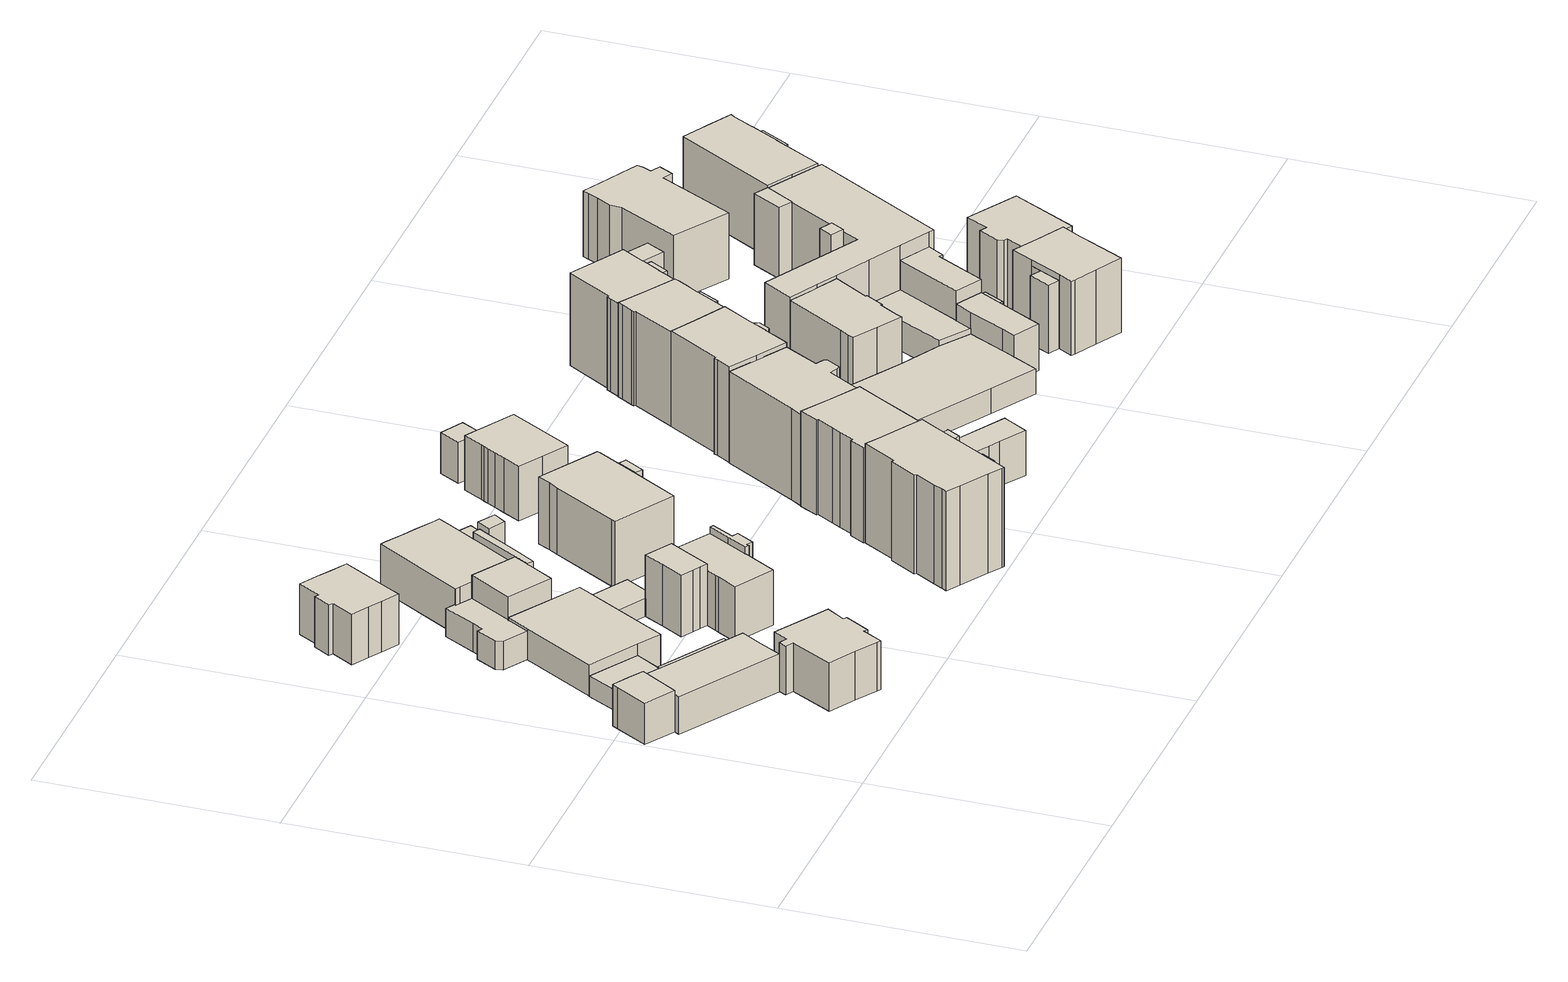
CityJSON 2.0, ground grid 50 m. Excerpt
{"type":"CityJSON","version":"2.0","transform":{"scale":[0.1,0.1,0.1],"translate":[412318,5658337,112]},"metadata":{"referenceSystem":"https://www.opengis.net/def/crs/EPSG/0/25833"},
"CityObjects":{
"building1":{"type":"Building","attributes":{"Gemeindeschluessel":14612000,"Geometrietyp2DReferenz":"3000","function":"31001_2000","roofType":"9999"},"children":["building1-1","building1-2"]},
"building1-1":{"type":"BuildingPart","attributes":{"Dachtyp_tdc":"tdcPolyFlatRoof","Dachneigung":16.47,"QualitaetDacherkennung":58,"Geometrietyp2DReferenz":"3000","measuredHeight":10.19,"roofType":"2100"},"parents":["building1"],"geometry":[{"type":"Solid","lod":"1","boundaries":[[[[0,1,2,3,4,5]],[[6,7,8,9,10,11]],[[5,7,6,0]],[[4,8,7,5]],[[3,9,8,4]],[[2,10,9,3]],[[1,11,10,2]],[[0,6,11,1]]]]}]},
"building1-2":{"type":"BuildingPart","attributes":{"Dachtyp_tdc":"tdcGableRoof","Dachneigung":25.19,"QualitaetDacherkennung":52,"Geometrietyp2DReferenz":"3000","measuredHeight":9.55,"roofType":"3100"},"parents":["building1"],"geometry":[{"type":"Solid","lod":"1","boundaries":[[[[12,13,14,15,16,17,18,19]],[[20,21,22,23,6,24,11,25]],[[19,21,20,12]],[[18,22,21,19]],[[17,23,22,18]],[[16,6,23,17]],[[15,24,6,16]],[[14,11,24,15]],[[13,25,11,14]],[[12,20,25,13]]]]}]},
"building2":{"type":"Building","attributes":{"Gemeindeschluessel":14612000,"Geometrietyp2DReferenz":"3000","function":"31001_2000","roofType":"9999"},"children":["building2-1","building2-2"]},
"building2-1":{"type":"BuildingPart","attributes":{"Dachtyp_tdc":"tdcGableRoof","Dachneigung":20.64,"QualitaetDacherkennung":25,"Geometrietyp2DReferenz":"3000","measuredHeight":5.06,"roofType":"3100"},"parents":["building2"],"geometry":[{"type":"Solid","lod":"1","boundaries":[[[[26,27,28,29,30,31,32,33]],[[25,34,35,36,37,38,39,20]],[[33,34,25,26]],[[32,35,34,33]],[[31,36,35,32]],[[30,37,36,31]],[[29,38,37,30]],[[28,39,38,29]],[[27,20,39,28]],[[26,25,20,27]]]]}]},
"building2-2":{"type":"BuildingPart","attributes":{"Dachtyp_tdc":"tdcTentRoof","Dachneigung":10.62,"QualitaetDacherkennung":24,"Geometrietyp2DReferenz":"3000","measuredHeight":5.32,"roofType":"3500"},"parents":["building2"],"geometry":[{"type":"Solid","lod":"1","boundaries":[[[[26,32,40,41,42]],[[25,10,43,44,35]],[[42,10,25,26]],[[41,43,10,42]],[[40,44,43,41]],[[32,35,44,40]],[[26,25,35,32]]]]}]},
"building3":{"type":"Building","attributes":{"Dachtyp_tdc":"tdcGableRoof","Gemeindeschluessel":14612000,"Dachneigung":28.09,"QualitaetDacherkennung":77,"Geometrietyp2DReferenz":"3000","measuredHeight":13.05,"function":"31001_9998","roofType":"3100"},"geometry":[{"type":"Solid","lod":"1","boundaries":[[[[45,46,47,48,49,50,51,52,53,54,55,56,57,58,59,60,61]],[[62,63,64,65,66,67,68,69,70,71,72,73,74,75,76,77,78]],[[61,63,62,45]],[[60,64,63,61]],[[59,65,64,60]],[[58,66,65,59]],[[57,67,66,58]],[[56,68,67,57]],[[55,69,68,56]],[[54,70,69,55]],[[53,71,70,54]],[[52,72,71,53]],[[51,73,72,52]],[[50,74,73,51]],[[49,75,74,50]],[[48,76,75,49]],[[47,77,76,48]],[[46,78,77,47]],[[45,62,78,46]]]]}]},
"building4":{"type":"Building","attributes":{"Dachtyp_tdc":"tdcPolyFlatRoof","Gemeindeschluessel":14612000,"Dachneigung":24.48,"QualitaetDacherkennung":73,"Geometrietyp2DReferenz":"3000","measuredHeight":5.24,"function":"31001_2000","roofType":"2100"},"geometry":[{"type":"Solid","lod":"1","boundaries":[[[[79,80,81,82]],[[83,84,39,37]],[[82,84,83,79]],[[81,39,84,82]],[[80,37,39,81]],[[79,83,37,80]]]]}]},
"building5":{"type":"Building","attributes":{"Dachtyp_tdc":"tdcPolyFlatRoof","Gemeindeschluessel":14612000,"Dachneigung":0,"QualitaetDacherkennung":63,"Geometrietyp2DReferenz":"3000","measuredHeight":6.87,"function":"31001_2000","roofType":"1000"},"geometry":[{"type":"Solid","lod":"1","boundaries":[[[[85,86,87,88,89,90,91,92]],[[93,94,95,96,97,98,99,100]],[[92,94,93,85]],[[91,95,94,92]],[[90,96,95,91]],[[89,97,96,90]],[[88,98,97,89]],[[87,99,98,88]],[[86,100,99,87]],[[85,93,100,86]]]]}]},
"building6":{"type":"Building","attributes":{"Dachtyp_tdc":"tdcPolyFlatRoof","Gemeindeschluessel":14612000,"Dachneigung":11.91,"QualitaetDacherkennung":60,"Geometrietyp2DReferenz":"3000","measuredHeight":6.93,"function":"31001_9998","roofType":"2100"},"geometry":[{"type":"Solid","lod":"1","boundaries":[[[[101,102,103,104,105,106,107,108,109,110,111]],[[112,113,114,115,116,117,118,119,120,121,122]],[[111,113,112,101]],[[110,114,113,111]],[[109,115,114,110]],[[108,116,115,109]],[[107,117,116,108]],[[106,118,117,107]],[[105,119,118,106]],[[104,120,119,105]],[[103,121,120,104]],[[102,122,121,103]],[[101,112,122,102]]]]}]},
"building7":{"type":"Building","attributes":{"Gemeindeschluessel":14612000,"Geometrietyp2DReferenz":"3000","function":"31001_9998","roofType":"9999"},"children":["building7-1","building7-2"]},
"building7-1":{"type":"BuildingPart","attributes":{"Dachtyp_tdc":"tdcCutTentRoof","Dachneigung":32.56,"QualitaetDacherkennung":64,"Geometrietyp2DReferenz":"3000","measuredHeight":13,"roofType":"9999"},"parents":["building7"],"geometry":[{"type":"Solid","lod":"1","boundaries":[[[[123,124,125,126,127,128,129,130,131,132,133,134,135,136]],[[137,138,139,140,141,142,143,144,145,146,147,148,149,150]],[[136,138,137,123]],[[135,139,138,136]],[[134,140,139,135]],[[133,141,140,134]],[[132,142,141,133]],[[131,143,142,132]],[[130,144,143,131]],[[129,145,144,130]],[[128,146,145,129]],[[127,147,146,128]],[[126,148,147,127]],[[125,149,148,126]],[[124,150,149,125]],[[123,137,150,124]]]]}]},
"building7-2":{"type":"BuildingPart","attributes":{"Dachtyp_tdc":"tdcFreeFormRoof","Dachneigung":79.41,"QualitaetDacherkennung":38,"Geometrietyp2DReferenz":"3000","measuredHeight":11.25,"roofType":"5000"},"parents":["building7"],"geometry":[{"type":"Solid","lod":"1","boundaries":[[[[151,152,153,154]],[[155,156,144,143]],[[154,156,155,151]],[[153,144,156,154]],[[152,143,144,153]],[[151,155,143,152]]]]}]},
"building8":{"type":"Building","attributes":{"Dachtyp_tdc":"tdcPolyFlatRoof","Gemeindeschluessel":14612000,"Dachneigung":0,"QualitaetDacherkennung":62,"Geometrietyp2DReferenz":"3000","measuredHeight":3.86,"function":"31001_2000","roofType":"1000"},"geometry":[{"type":"Solid","lod":"1","boundaries":[[[[157,158,159,160,161]],[[162,163,164,165,166]],[[161,163,162,157]],[[160,164,163,161]],[[159,165,164,160]],[[158,166,165,159]],[[157,162,166,158]]]]}]},
"building9":{"type":"Building","attributes":{"Gemeindeschluessel":14612000,"Geometrietyp2DReferenz":"3000","function":"31001_9998","roofType":"9999"},"children":["building9-1","building9-2","building9-3"]},
"building9-1":{"type":"BuildingPart","attributes":{"Dachtyp_tdc":"tdcGableRoof","Dachneigung":15,"QualitaetDacherkennung":67,"Geometrietyp2DReferenz":"3000","measuredHeight":14.26,"roofType":"3100"},"parents":["building9"],"geometry":[{"type":"Solid","lod":"1","boundaries":[[[[167,168,169,170,171,172,173,174,175]],[[176,177,178,163,162,179,180,181,182]],[[175,177,176,167]],[[174,178,177,175]],[[173,163,178,174]],[[172,162,163,173]],[[171,179,162,172]],[[170,180,179,171]],[[169,181,180,170]],[[168,182,181,169]],[[167,176,182,168]]]]}]},
"building9-2":{"type":"BuildingPart","attributes":{"Dachtyp_tdc":"tdcFreeFormRoof","Dachneigung":15.2,"QualitaetDacherkennung":41,"Geometrietyp2DReferenz":"3000","measuredHeight":14.28,"roofType":"5000"},"parents":["building9"],"geometry":[{"type":"Solid","lod":"1","boundaries":[[[[183,184,185,186,187,188,189,190,191,192]],[[193,194,195,196,197,198,199,200,201,202]],[[192,194,193,183]],[[191,195,194,192]],[[190,196,195,191]],[[189,197,196,190]],[[188,198,197,189]],[[187,199,198,188]],[[186,200,199,187]],[[185,201,200,186]],[[184,202,201,185]],[[183,193,202,184]]]]}]},
"building9-3":{"type":"BuildingPart","attributes":{"Dachtyp_tdc":"tdcGableRoof","Dachneigung":19.64,"QualitaetDacherkennung":42,"Geometrietyp2DReferenz":"3000","measuredHeight":14.29,"roofType":"3100"},"parents":["building9"],"geometry":[{"type":"Solid","lod":"1","boundaries":[[[[203,204,205,206,207,208,209,210,211,212]],[[213,214,215,181,216,179,199,217,197,218]],[[212,214,213,203]],[[211,215,214,212]],[[210,181,215,211]],[[209,216,181,210]],[[208,179,216,209]],[[207,199,179,208]],[[206,217,199,207]],[[205,197,217,206]],[[204,218,197,205]],[[203,213,218,204]]]]}]},
"building10":{"type":"Building","attributes":{"Gemeindeschluessel":14612000,"Geometrietyp2DReferenz":"3000","function":"31001_9998","roofType":"9999"},"children":["building10-1","building10-2","building10-3"]},
"building10-1":{"type":"BuildingPart","attributes":{"Dachtyp_tdc":"tdcCutGableRoof","Dachneigung":0.055,"QualitaetDacherkennung":57,"Geometrietyp2DReferenz":"3000","measuredHeight":11.52,"roofType":"9999"},"parents":["building10"],"geometry":[{"type":"Solid","lod":"1","boundaries":[[[[219,220,221,222,223,224,225,226,227,228,229,230,231,232,233]],[[234,235,236,237,238,239,240,241,242,243,244,245,246,247,248]],[[233,235,234,219]],[[232,236,235,233]],[[231,237,236,232]],[[230,238,237,231]],[[229,239,238,230]],[[228,240,239,229]],[[227,241,240,228]],[[226,242,241,227]],[[225,243,242,226]],[[224,244,243,225]],[[223,245,244,224]],[[222,246,245,223]],[[221,247,246,222]],[[220,248,247,221]],[[219,234,248,220]]]]}]},
"building10-2":{"type":"BuildingPart","attributes":{"Dachtyp_tdc":"tdcPolyFlatRoof","Dachneigung":0,"QualitaetDacherkennung":54,"Geometrietyp2DReferenz":"3000","measuredHeight":11.45,"roofType":"1000"},"parents":["building10"],"geometry":[{"type":"Solid","lod":"1","boundaries":[[[[249,250,251,252,253,254,255,256]],[[241,239,257,258,259,260,96,95]],[[256,239,241,249]],[[255,257,239,256]],[[254,258,257,255]],[[253,259,258,254]],[[252,260,259,253]],[[251,96,260,252]],[[250,95,96,251]],[[249,241,95,250]]]]}]},
"building10-3":{"type":"BuildingPart","attributes":{"Dachtyp_tdc":"tdcPolyFlatRoof","Dachneigung":7.21,"QualitaetDacherkennung":55,"Geometrietyp2DReferenz":"3000","measuredHeight":11.68,"roofType":"2100"},"parents":["building10"],"geometry":[{"type":"Solid","lod":"1","boundaries":[[[[261,262,263,264,265,266,267]],[[257,238,268,269,270,271,272]],[[267,238,257,261]],[[266,268,238,267]],[[265,269,268,266]],[[264,270,269,265]],[[263,271,270,264]],[[262,272,271,263]],[[261,257,272,262]]]]}]},
"building11":{"type":"Building","attributes":{"Gemeindeschluessel":14612000,"Geometrietyp2DReferenz":"3000","function":"31001_9998","roofType":"9999"},"children":["building11-1","building11-2"]},
"building11-1":{"type":"BuildingPart","attributes":{"Dachtyp_tdc":"tdcPolyFlatRoof","Dachneigung":25.03,"QualitaetDacherkennung":66,"Geometrietyp2DReferenz":"3000","measuredHeight":5.92,"roofType":"2100"},"parents":["building11"],"geometry":[{"type":"Solid","lod":"1","boundaries":[[[[273,274,275,276]],[[277,278,279,280]],[[276,278,277,273]],[[275,279,278,276]],[[274,280,279,275]],[[273,277,280,274]]]]}]},
"building11-2":{"type":"BuildingPart","attributes":{"Dachtyp_tdc":"tdcPolyFlatRoof","Dachneigung":0,"QualitaetDacherkennung":71,"Geometrietyp2DReferenz":"3000","measuredHeight":3.44,"roofType":"1000"},"parents":["building11"],"geometry":[{"type":"Solid","lod":"1","boundaries":[[[[281,282,283,284,285,286]],[[287,288,279,278,289,290]],[[286,288,287,281]],[[285,279,288,286]],[[284,278,279,285]],[[283,289,278,284]],[[282,290,289,283]],[[281,287,290,282]]]]}]},
"building12":{"type":"Building","attributes":{"Gemeindeschluessel":14612000,"Geometrietyp2DReferenz":"3000","function":"31001_9998","roofType":"9999"},"children":["building12-1","building12-2"]},
"building12-1":{"type":"BuildingPart","attributes":{"Dachtyp_tdc":"tdcHipRoof","Dachneigung":10.26,"QualitaetDacherkennung":68,"Geometrietyp2DReferenz":"3000","measuredHeight":15.41,"roofType":"3200"},"parents":["building12"],"geometry":[{"type":"Solid","lod":"1","boundaries":[[[[291,292,293,294,295,296,297,298,299,300]],[[301,302,303,304,305,306,307,308,309,310]],[[300,302,301,291]],[[299,303,302,300]],[[298,304,303,299]],[[297,305,304,298]],[[296,306,305,297]],[[295,307,306,296]],[[294,308,307,295]],[[293,309,308,294]],[[292,310,309,293]],[[291,301,310,292]]]]}]},
"building12-2":{"type":"BuildingPart","attributes":{"Dachtyp_tdc":"tdcGableRoof","Dachneigung":19.57,"QualitaetDacherkennung":53,"Geometrietyp2DReferenz":"3000","measuredHeight":15.26,"roofType":"3100"},"parents":["building12"],"geometry":[{"type":"Solid","lod":"1","boundaries":[[[[311,312,313,314,315]],[[316,317,318,306,305]],[[315,316,305,311]],[[314,317,316,315]],[[313,318,317,314]],[[312,306,318,313]],[[311,305,306,312]]]]}]},
"building13":{"type":"Building","attributes":{"Gemeindeschluessel":14612000,"Geometrietyp2DReferenz":"3000","function":"31001_9998","roofType":"9999"},"children":["building13-1","building13-2","building13-3"]},
"building13-1":{"type":"BuildingPart","attributes":{"Dachtyp_tdc":"tdcFreeFormRoof","Dachneigung":57.19,"QualitaetDacherkennung":8,"Geometrietyp2DReferenz":"3000","measuredHeight":21.55,"roofType":"5000"},"parents":["building13"],"geometry":[{"type":"Solid","lod":"1","boundaries":[[[[319,320,321,322,323,324,325,326]],[[327,328,329,330,331,332,333,334]],[[326,328,327,319]],[[325,329,328,326]],[[324,330,329,325]],[[323,331,330,324]],[[322,332,331,323]],[[321,333,332,322]],[[320,334,333,321]],[[319,327,334,320]]]]}]},
"building13-2":{"type":"BuildingPart","attributes":{"Dachtyp_tdc":"tdcPolyFlatRoof","Dachneigung":54.11,"QualitaetDacherkennung":39,"Geometrietyp2DReferenz":"3000","measuredHeight":21.68,"roofType":"2100"},"parents":["building13"],"geometry":[{"type":"Solid","lod":"1","boundaries":[[[[335,336,337,338,339,340]],[[331,341,342,343,344,333]],[[340,341,331,335]],[[339,342,341,340]],[[338,343,342,339]],[[337,344,343,338]],[[336,333,344,337]],[[335,331,333,336]]]]}]},
"building13-3":{"type":"BuildingPart","attributes":{"Dachtyp_tdc":"tdcCutGableRoof","Dachneigung":4.36,"QualitaetDacherkennung":32,"Geometrietyp2DReferenz":"3000","measuredHeight":23.75,"roofType":"9999"},"parents":["building13"],"geometry":[{"type":"Solid","lod":"1","boundaries":[[[[345,346,347,348,349,350,351,352,353,354,355,356,357,358,359,360,361,362,363,364]],[[365,366,367,368,369,370,371,372,373,374,375,334,333,344,376,377,378,379,380,381]],[[364,366,365,345]],[[363,367,366,364]],[[362,368,367,363]],[[361,369,368,362]],[[360,370,369,361]],[[359,371,370,360]],[[358,372,371,359]],[[357,373,372,358]],[[356,374,373,357]],[[355,375,374,356]],[[354,334,375,355]],[[353,333,334,354]],[[352,344,333,353]],[[351,376,344,352]],[[350,377,376,351]],[[349,378,377,350]],[[348,379,378,349]],[[347,380,379,348]],[[346,381,380,347]],[[345,365,381,346]]]]}]},
"building14":{"type":"Building","attributes":{"Gemeindeschluessel":14612000,"Geometrietyp2DReferenz":"3000","function":"31001_9998","roofType":"9999"},"children":["building14-1","building14-2"]},
"building14-1":{"type":"BuildingPart","attributes":{"Dachtyp_tdc":"tdcGableRoof","Dachneigung":32.33,"QualitaetDacherkennung":79,"Geometrietyp2DReferenz":"3000","measuredHeight":23.33,"roofType":"3100"},"parents":["building14"],"geometry":[{"type":"Solid","lod":"1","boundaries":[[[[382,383,384,385,386,387,388,389,390,391,392,393,394,395,396]],[[397,398,399,400,401,402,403,404,405,406,407,408,409,410,411]],[[396,398,397,382]],[[395,399,398,396]],[[394,400,399,395]],[[393,401,400,394]],[[392,402,401,393]],[[391,403,402,392]],[[390,404,403,391]],[[389,405,404,390]],[[388,406,405,389]],[[387,407,406,388]],[[386,408,407,387]],[[385,409,408,386]],[[384,410,409,385]],[[383,411,410,384]],[[382,397,411,383]]]]}]},
"building14-2":{"type":"BuildingPart","attributes":{"Dachtyp_tdc":"tdcPolyFlatRoof","Dachneigung":30.45,"QualitaetDacherkennung":44,"Geometrietyp2DReferenz":"3000","measuredHeight":18.93,"roofType":"2100"},"parents":["building14"],"geometry":[{"type":"Solid","lod":"1","boundaries":[[[[412,413,414,415,416,417,418,419]],[[407,406,420,421,422,423,424,425]],[[419,406,407,412]],[[418,420,406,419]],[[417,421,420,418]],[[416,422,421,417]],[[415,423,422,416]],[[414,424,423,415]],[[413,425,424,414]],[[412,407,425,413]]]]}]},
"building15":{"type":"Building","attributes":{"Dachtyp_tdc":"tdcGableRoof","Gemeindeschluessel":14612000,"Dachneigung":24.98,"QualitaetDacherkennung":54,"Geometrietyp2DReferenz":"3000","measuredHeight":13.7,"function":"31001_9998","roofType":"3100"},"geometry":[{"type":"Solid","lod":"1","boundaries":[[[[426,427,428,429,430,431,432,433,434,435,436]],[[437,438,439,440,441,442,443,444,445,446,447]],[[436,438,437,426]],[[435,439,438,436]],[[434,440,439,435]],[[433,441,440,434]],[[432,442,441,433]],[[431,443,442,432]],[[430,444,443,431]],[[429,445,444,430]],[[428,446,445,429]],[[427,447,446,428]],[[426,437,447,427]]]]}]},
"building16":{"type":"Building","attributes":{"Dachtyp_tdc":"tdcPolyFlatRoof","Gemeindeschluessel":14612000,"Dachneigung":5.76,"QualitaetDacherkennung":48,"Geometrietyp2DReferenz":"3000","measuredHeight":10.07,"function":"31001_9998","roofType":"2100"},"geometry":[{"type":"Solid","lod":"1","boundaries":[[[[448,449,450,451,452,453,454,455]],[[456,457,458,459,460,461,462,463]],[[455,457,456,448]],[[454,458,457,455]],[[453,459,458,454]],[[452,460,459,453]],[[451,461,460,452]],[[450,462,461,451]],[[449,463,462,450]],[[448,456,463,449]]]]}]},
"building17":{"type":"Building","attributes":{"Dachtyp_tdc":"tdcPolyFlatRoof","Gemeindeschluessel":14612000,"Dachneigung":0,"QualitaetDacherkennung":60,"Geometrietyp2DReferenz":"3000","measuredHeight":3,"function":"31001_9998","roofType":"1000"},"geometry":[{"type":"Solid","lod":"1","boundaries":[[[[464,465,466,467,468,469]],[[470,471,472,473,474,475]],[[469,471,470,464]],[[468,472,471,469]],[[467,473,472,468]],[[466,474,473,467]],[[465,475,474,466]],[[464,470,475,465]]]]}]},
"building18":{"type":"Building","attributes":{"Dachtyp_tdc":"tdcPolyFlatRoof","Gemeindeschluessel":14612000,"Dachneigung":0,"QualitaetDacherkennung":52,"Geometrietyp2DReferenz":"3000","measuredHeight":9.01,"function":"31001_9998","roofType":"1000"},"geometry":[{"type":"Solid","lod":"1","boundaries":[[[[476,477,478,479]],[[480,481,482,483]],[[479,481,480,476]],[[478,482,481,479]],[[477,483,482,478]],[[476,480,483,477]]]]}]},
"building19":{"type":"Building","attributes":{"Dachtyp_tdc":"tdcFreeFormRoof","Gemeindeschluessel":14612000,"Dachneigung":32.63,"QualitaetDacherkennung":74,"Geometrietyp2DReferenz":"3000","measuredHeight":23.24,"function":"31001_9998","roofType":"5000"},"geometry":[{"type":"Solid","lod":"1","boundaries":[[[[484,485,486,487,488,489,490,491,492,493,494,495]],[[496,497,498,499,500,501,502,503,504,505,506,507]],[[495,497,496,484]],[[494,498,497,495]],[[493,499,498,494]],[[492,500,499,493]],[[491,501,500,492]],[[490,502,501,491]],[[489,503,502,490]],[[488,504,503,489]],[[487,505,504,488]],[[486,506,505,487]],[[485,507,506,486]],[[484,496,507,485]]]]}]},
"building20":{"type":"Building","attributes":{"Gemeindeschluessel":14612000,"Geometrietyp2DReferenz":"3000","function":"31001_9998","roofType":"9999"},"children":["building20-1","building20-2"]},
"building20-1":{"type":"BuildingPart","attributes":{"Dachtyp_tdc":"tdcGableRoof","Dachneigung":12.73,"QualitaetDacherkennung":52,"Geometrietyp2DReferenz":"3000","measuredHeight":23.01,"roofType":"3100"},"parents":["building20"],"geometry":[{"type":"Solid","lod":"1","boundaries":[[[[508,509,510,511,512,513,514,515,516,517,518,519,520]],[[521,522,523,524,525,526,527,528,529,530,531,532,533]],[[520,522,521,508]],[[519,523,522,520]],[[518,524,523,519]],[[517,525,524,518]],[[516,526,525,517]],[[515,527,526,516]],[[514,528,527,515]],[[513,529,528,514]],[[512,530,529,513]],[[511,531,530,512]],[[510,532,531,511]],[[509,533,532,510]],[[508,521,533,509]]]]}]},
"building20-2":{"type":"BuildingPart","attributes":{"Dachtyp_tdc":"tdcFreeFormRoof","Dachneigung":52.63,"QualitaetDacherkennung":16,"Geometrietyp2DReferenz":"3000","measuredHeight":20.86,"roofType":"5000"},"parents":["building20"],"geometry":[{"type":"Solid","lod":"1","boundaries":[[[[534,535,536,537,538,539]],[[526,540,541,542,543,527]],[[539,540,526,534]],[[538,541,540,539]],[[537,542,541,538]],[[536,543,542,537]],[[535,527,543,536]],[[534,526,527,535]]]]}]},
"building21":{"type":"Building","attributes":{"Gemeindeschluessel":14612000,"Geometrietyp2DReferenz":"3000","function":"31001_2000","roofType":"9999"},"children":["building21-1","building21-2","building21-3"]},
"building21-1":{"type":"BuildingPart","attributes":{"Dachtyp_tdc":"tdcPolyFlatRoof","Dachneigung":5.92,"QualitaetDacherkennung":51,"Geometrietyp2DReferenz":"3000","measuredHeight":5.05,"roofType":"2100"},"parents":["building21"],"geometry":[{"type":"Solid","lod":"1","boundaries":[[[[544,545,546,547,548]],[[549,550,551,552,553]],[[548,550,549,544]],[[547,551,550,548]],[[546,552,551,547]],[[545,553,552,546]],[[544,549,553,545]]]]}]},
"building21-2":{"type":"BuildingPart","attributes":{"Dachtyp_tdc":"tdcPolyFlatRoof","Dachneigung":5.02,"QualitaetDacherkennung":83,"Geometrietyp2DReferenz":"3000","measuredHeight":6.37,"roofType":"2100"},"parents":["building21"],"geometry":[{"type":"Solid","lod":"1","boundaries":[[[[554,555,556,557,558,559,560,561,562,563,564,565]],[[566,551,550,567,568,569,570,571,572,573,574,575]],[[565,551,566,554]],[[564,550,551,565]],[[563,567,550,564]],[[562,568,567,563]],[[561,569,568,562]],[[560,570,569,561]],[[559,571,570,560]],[[558,572,571,559]],[[557,573,572,558]],[[556,574,573,557]],[[555,575,574,556]],[[554,566,575,555]]]]}]},
"building21-3":{"type":"BuildingPart","attributes":{"Dachtyp_tdc":"tdcFreeFormRoof","Dachneigung":45.44,"QualitaetDacherkennung":19,"Geometrietyp2DReferenz":"3000","measuredHeight":5.89,"roofType":"5000"},"parents":["building21"],"geometry":[{"type":"Solid","lod":"1","boundaries":[[[[576,577,578,579,580,581,582]],[[583,584,585,566,586,587,575]],[[582,584,583,576]],[[581,585,584,582]],[[580,566,585,581]],[[579,586,566,580]],[[578,587,586,579]],[[577,575,587,578]],[[576,583,575,577]]]]}]},
"building22":{"type":"Building","attributes":{"Gemeindeschluessel":14612000,"Geometrietyp2DReferenz":"3000","function":"31001_9998","roofType":"9999"},"children":["building22-1","building22-2"]},
"building22-1":{"type":"BuildingPart","attributes":{"Dachtyp_tdc":"tdcGableRoof","Dachneigung":31.17,"QualitaetDacherkennung":70,"Geometrietyp2DReferenz":"3000","measuredHeight":22.9,"roofType":"3100"},"parents":["building22"],"geometry":[{"type":"Solid","lod":"1","boundaries":[[[[588,589,590,591,592,593,594,595,596,597,598,599,600,601]],[[602,603,604,605,606,607,608,609,610,611,612,613,614,615]],[[601,603,602,588]],[[600,604,603,601]],[[599,605,604,600]],[[598,606,605,599]],[[597,607,606,598]],[[596,608,607,597]],[[595,609,608,596]],[[594,610,609,595]],[[593,611,610,594]],[[592,612,611,593]],[[591,613,612,592]],[[590,614,613,591]],[[589,615,614,590]],[[588,602,615,589]]]]}]},
"building22-2":{"type":"BuildingPart","attributes":{"Dachtyp_tdc":"tdcPolyFlatRoof","Dachneigung":28.53,"QualitaetDacherkennung":44,"Geometrietyp2DReferenz":"3000","measuredHeight":20.07,"roofType":"2100"},"parents":["building22"],"geometry":[{"type":"Solid","lod":"1","boundaries":[[[[616,617,618,619,620]],[[621,622,623,611,610]],[[620,622,621,616]],[[619,623,622,620]],[[618,611,623,619]],[[617,610,611,618]],[[616,621,610,617]]]]}]},
"building23":{"type":"Building","attributes":{"Dachtyp_tdc":"tdcGableRoof","Gemeindeschluessel":14612000,"Dachneigung":33.61,"QualitaetDacherkennung":72,"Geometrietyp2DReferenz":"3000","measuredHeight":17.72,"function":"31001_9998","roofType":"3100"},"geometry":[{"type":"Solid","lod":"1","boundaries":[[[[624,625,626,627,628,629,630,631,632,633,634,635,636,637,638]],[[639,640,641,642,643,644,645,646,647,648,649,568,650,567,651]],[[638,640,639,624]],[[637,641,640,638]],[[636,642,641,637]],[[635,643,642,636]],[[634,644,643,635]],[[633,645,644,634]],[[632,646,645,633]],[[631,647,646,632]],[[630,648,647,631]],[[629,649,648,630]],[[628,568,649,629]],[[627,650,568,628]],[[626,567,650,627]],[[625,651,567,626]],[[624,639,651,625]]]]}]},
"building24":{"type":"Building","attributes":{"Gemeindeschluessel":14612000,"Geometrietyp2DReferenz":"3000","function":"31001_9998","roofType":"9999"},"children":["building24-1","building24-2"]},
"building24-1":{"type":"BuildingPart","attributes":{"Dachtyp_tdc":"tdcFreeFormRoof","Dachneigung":49.23,"QualitaetDacherkennung":27,"Geometrietyp2DReferenz":"3000","measuredHeight":20.22,"roofType":"5000"},"parents":["building24"],"geometry":[{"type":"Solid","lod":"1","boundaries":[[[[652,653,654,655]],[[656,657,658,659]],[[655,657,656,652]],[[654,658,657,655]],[[653,659,658,654]],[[652,656,659,653]]]]}]},
"building24-2":{"type":"BuildingPart","attributes":{"Dachtyp_tdc":"tdcGableRoof","Dachneigung":30.38,"QualitaetDacherkennung":68,"Geometrietyp2DReferenz":"3000","measuredHeight":22.71,"roofType":"3100"},"parents":["building24"],"geometry":[{"type":"Solid","lod":"1","boundaries":[[[[660,661,662,663,664,665,666,667,668,669,670,671,672,673]],[[674,675,676,677,678,679,656,659,680,681,682,683,684,685]],[[673,675,674,660]],[[672,676,675,673]],[[671,677,676,672]],[[670,678,677,671]],[[669,679,678,670]],[[668,656,679,669]],[[667,659,656,668]],[[666,680,659,667]],[[665,681,680,666]],[[664,682,681,665]],[[663,683,682,664]],[[662,684,683,663]],[[661,685,684,662]],[[660,674,685,661]]]]}]},
"building25":{"type":"Building","attributes":{"Gemeindeschluessel":14612000,"Geometrietyp2DReferenz":"3000","function":"31001_9998","roofType":"9999"},"children":["building25-1","building25-2"]},
"building25-1":{"type":"BuildingPart","attributes":{"Dachtyp_tdc":"tdcPolyFlatRoof","Dachneigung":5.6,"QualitaetDacherkennung":80,"Geometrietyp2DReferenz":"3000","measuredHeight":10.55,"roofType":"2100"},"parents":["building25"],"geometry":[{"type":"Solid","lod":"1","boundaries":[[[[686,687,688,689,690,691,692]],[[693,694,695,696,697,698,699]],[[692,694,693,686]],[[691,695,694,692]],[[690,696,695,691]],[[689,697,696,690]],[[688,698,697,689]],[[687,699,698,688]],[[686,693,699,687]]]]}]},
"building25-2":{"type":"BuildingPart","attributes":{"Dachtyp_tdc":"tdcPolyFlatRoof","Dachneigung":11.21,"QualitaetDacherkennung":50,"Geometrietyp2DReferenz":"3000","measuredHeight":10.02,"roofType":"2100"},"parents":["building25"],"geometry":[{"type":"Solid","lod":"1","boundaries":[[[[700,701,702,703]],[[698,697,704,705]],[[703,697,698,700]],[[702,704,697,703]],[[701,705,704,702]],[[700,698,705,701]]]]}]},
"building26":{"type":"Building","attributes":{"Dachtyp_tdc":"tdcPolyFlatRoof","Gemeindeschluessel":14612000,"Dachneigung":0,"QualitaetDacherkennung":45,"Geometrietyp2DReferenz":"3000","measuredHeight":6.73,"function":"31001_9998","roofType":"1000"},"geometry":[{"type":"Solid","lod":"1","boundaries":[[[[706,707,708,709,710]],[[570,569,711,712,713]],[[710,569,570,706]],[[709,711,569,710]],[[708,712,711,709]],[[707,713,712,708]],[[706,570,713,707]]]]}]},
"building27":{"type":"Building","attributes":{"Dachtyp_tdc":"tdcPolyFlatRoof","Gemeindeschluessel":14612000,"Dachneigung":7.29,"QualitaetDacherkennung":48,"Geometrietyp2DReferenz":"3000","measuredHeight":15.96,"function":"31001_9998","roofType":"2100"},"geometry":[{"type":"Solid","lod":"1","boundaries":[[[[714,715,716,717,718,719,720]],[[721,722,723,724,725,726,727]],[[720,722,721,714]],[[719,723,722,720]],[[718,724,723,719]],[[717,725,724,718]],[[716,726,725,717]],[[715,727,726,716]],[[714,721,727,715]]]]}]},
"building28":{"type":"Building","attributes":{"Dachtyp_tdc":"tdcPolyFlatRoof","Gemeindeschluessel":14612000,"Dachneigung":5.56,"QualitaetDacherkennung":81,"Geometrietyp2DReferenz":"3000","measuredHeight":13.96,"function":"31001_9998","roofType":"2100"},"geometry":[{"type":"Solid","lod":"1","boundaries":[[[[728,729,730,731,732,733]],[[734,735,736,737,738,739]],[[733,735,734,728]],[[732,736,735,733]],[[731,737,736,732]],[[730,738,737,731]],[[729,739,738,730]],[[728,734,739,729]]]]}]},
"building29":{"type":"Building","attributes":{"Gemeindeschluessel":14612000,"Geometrietyp2DReferenz":"3000","function":"31001_9998","roofType":"9999"},"children":["building29-1","building29-2"]},
"building29-1":{"type":"BuildingPart","attributes":{"Dachtyp_tdc":"tdcHipAndGableRoof","Dachneigung":33.31,"QualitaetDacherkennung":47,"Geometrietyp2DReferenz":"3000","measuredHeight":16.18,"roofType":"5000"},"parents":["building29"],"geometry":[{"type":"Solid","lod":"1","boundaries":[[[[740,741,742,743,744,745]],[[746,747,748,749,750,751]],[[745,746,751,740]],[[744,747,746,745]],[[743,748,747,744]],[[742,749,748,743]],[[741,750,749,742]],[[740,751,750,741]]]]}]},
"building29-2":{"type":"BuildingPart","attributes":{"Dachtyp_tdc":"tdcGableRoof","Dachneigung":31.48,"QualitaetDacherkennung":75,"Geometrietyp2DReferenz":"3000","measuredHeight":18.34,"roofType":"3100"},"parents":["building29"],"geometry":[{"type":"Solid","lod":"1","boundaries":[[[[752,753,754,755,756,757,758,759,760,761,762,763]],[[747,751,764,765,766,767,768,769,770,771,772,773]],[[762,751,747,763]],[[761,764,751,762]],[[760,765,764,761]],[[759,766,765,760]],[[758,767,766,759]],[[757,768,767,758]],[[756,769,768,757]],[[755,770,769,756]],[[754,771,770,755]],[[753,772,771,754]],[[752,773,772,753]],[[763,747,773,752]]]]}]},
"building30":{"type":"Building","attributes":{"Dachtyp_tdc":"tdcPolyFlatRoof","Gemeindeschluessel":14612000,"Dachneigung":0,"QualitaetDacherkennung":71,"Geometrietyp2DReferenz":"3000","measuredHeight":16.96,"function":"31001_9998","roofType":"1000"},"geometry":[{"type":"Solid","lod":"1","boundaries":[[[[774,775,776,777,778,779,780,781,782,783,784,785,786,787,788]],[[789,790,791,792,793,794,795,796,797,798,799,800,801,802,803]],[[788,790,789,774]],[[787,791,790,788]],[[786,792,791,787]],[[785,793,792,786]],[[784,794,793,785]],[[783,795,794,784]],[[782,796,795,783]],[[781,797,796,782]],[[780,798,797,781]],[[779,799,798,780]],[[778,800,799,779]],[[777,801,800,778]],[[776,802,801,777]],[[775,803,802,776]],[[774,789,803,775]]]]}]},
"building31":{"type":"Building","attributes":{"Dachtyp_tdc":"tdcPolyFlatRoof","Gemeindeschluessel":14612000,"Dachneigung":0,"QualitaetDacherkennung":40,"Geometrietyp2DReferenz":"3000","measuredHeight":16.05,"function":"31001_9998","roofType":"1000"},"geometry":[{"type":"Solid","lod":"1","boundaries":[[[[804,805,806,807]],[[808,809,810,811]],[[807,809,808,804]],[[806,810,809,807]],[[805,811,810,806]],[[804,808,811,805]]]]}]},
"building32":{"type":"Building","attributes":{"Dachtyp_tdc":"tdcFreeFormRoof","Gemeindeschluessel":14612000,"Dachneigung":30.31,"QualitaetDacherkennung":71,"Geometrietyp2DReferenz":"3000","measuredHeight":18.61,"function":"31001_9998","roofType":"5000"},"geometry":[{"type":"Solid","lod":"1","boundaries":[[[[812,813,814,815,816,817,818,819,820,821]],[[822,823,824,825,826,827,828,829,830,831]],[[821,823,822,812]],[[820,824,823,821]],[[819,825,824,820]],[[818,826,825,819]],[[817,827,826,818]],[[816,828,827,817]],[[815,829,828,816]],[[814,830,829,815]],[[813,831,830,814]],[[812,822,831,813]]]]}]},
"building33":{"type":"Building","attributes":{"Dachtyp_tdc":"tdcPolyFlatRoof","Gemeindeschluessel":14612000,"Dachneigung":4.24,"QualitaetDacherkennung":52,"Geometrietyp2DReferenz":"3000","measuredHeight":15.96,"function":"31001_9998","roofType":"2100"},"geometry":[{"type":"Solid","lod":"1","boundaries":[[[[832,833,834,835]],[[836,837,838,839]],[[835,837,836,832]],[[834,838,837,835]],[[833,839,838,834]],[[832,836,839,833]]]]}]},
"building34":{"type":"Building","attributes":{"Dachtyp_tdc":"tdcFreeFormRoof","Gemeindeschluessel":14612000,"Dachneigung":39.29,"QualitaetDacherkennung":53,"Geometrietyp2DReferenz":"3000","measuredHeight":18.24,"function":"31001_9998","roofType":"5000"},"geometry":[{"type":"Solid","lod":"1","boundaries":[[[[840,841,842,843,844,845,846,847,848,849,850,851,852,853,854,855]],[[856,857,858,859,860,861,862,863,864,865,866,867,868,869,870,871]],[[855,857,856,840]],[[854,858,857,855]],[[853,859,858,854]],[[852,860,859,853]],[[851,861,860,852]],[[850,862,861,851]],[[849,863,862,850]],[[848,864,863,849]],[[847,865,864,848]],[[846,866,865,847]],[[845,867,866,846]],[[844,868,867,845]],[[843,869,868,844]],[[842,870,869,843]],[[841,871,870,842]],[[840,856,871,841]]]]}]},
"building35":{"type":"Building","attributes":{"Gemeindeschluessel":14612000,"Geometrietyp2DReferenz":"3000","function":"31001_9998","roofType":"9999"},"children":["building35-1","building35-2"]},
"building35-1":{"type":"BuildingPart","attributes":{"Dachtyp_tdc":"tdcHipAndGableRoof","Dachneigung":42.29,"QualitaetDacherkennung":39,"Geometrietyp2DReferenz":"3000","measuredHeight":14.84,"roofType":"5000"},"parents":["building35"],"geometry":[{"type":"Solid","lod":"1","boundaries":[[[[872,873,874,875,876]],[[877,878,879,880,881]],[[876,878,877,872]],[[875,879,878,876]],[[874,880,879,875]],[[873,881,880,874]],[[872,877,881,873]]]]}]},
"building35-2":{"type":"BuildingPart","attributes":{"Dachtyp_tdc":"tdcGableRoof","Dachneigung":39.38,"QualitaetDacherkennung":82,"Geometrietyp2DReferenz":"3000","measuredHeight":18.44,"roofType":"3100"},"parents":["building35"],"geometry":[{"type":"Solid","lod":"1","boundaries":[[[[882,883,884,885,886,887,888,889,890,891,892,893]],[[894,879,878,895,896,897,898,899,900,901,902,903]],[[893,879,894,882]],[[892,878,879,893]],[[891,895,878,892]],[[890,896,895,891]],[[889,897,896,890]],[[888,898,897,889]],[[887,899,898,888]],[[886,900,899,887]],[[885,901,900,886]],[[884,902,901,885]],[[883,903,902,884]],[[882,894,903,883]]]]}]}
},
"vertices":[
[70,402,95],[119,482,95],[90,500,95],[54,521,95],[46,508,95],[6,440,95],[70,402,4],[6,440,4],[46,508,4],[54,521,4],[90,500,4],[119,482,4],
[331,354,87],[189,439,87],[119,482,87],[91,437,87],[70,402,87],[63,391,87],[278,263,87],[305,310,87],[331,354,4],[305,310,4],[278,263,4],[63,391,4],[91,437,4],[189,439,4],
[189,439,49],[331,354,49],[333,353,49],[346,376,49],[358,396,49],[362,403,49],[218,488,49],[203,462,49],[203,462,4],[218,488,4],[362,403,4],[358,396,4],[346,376,4],[333,353,4],
[248,537,49],[144,599,49],[90,500,49],[144,599,4],[248,537,4],
[269,247,112],[286,237,112],[237,148,112],[293,115,112],[339,87,112],[347,82,112],[371,125,112],[378,119,112],[379,121,112],[408,170,112],[410,172,112],[403,177,112],[428,216,112],[371,250,112],[313,285,112],[296,254,112],[278,263,112],[269,247,5],[278,263,5],[296,254,5],[313,285,5],[371,250,5],[428,216,5],[403,177,5],[410,172,5],[408,170,5],[379,121,5],[378,119,5],[371,125,5],[347,82,5],[339,87,5],[293,115,5],[237,148,5],[286,237,5],
[379,383,46],[358,396,46],[333,353,46],[354,340,46],[379,383,4],[354,340,4],
[144,599,74],[248,537,74],[297,508,74],[377,645,74],[416,711,74],[355,747,74],[263,802,74],[235,754,74],[144,599,5],[235,754,5],[263,802,5],[355,747,5],[416,711,5],[377,645,5],[297,508,5],[248,537,5],
[182,785,69],[235,754,69],[263,802,69],[318,894,69],[283,915,69],[285,917,69],[266,929,69],[228,861,69],[215,838,69],[204,844,69],[179,800,69],[182,785,7],[179,800,7],[204,844,7],[215,838,7],[228,861,7],[266,929,7],[285,917,7],[283,915,7],[318,894,7],[263,802,7],[235,754,7],
[140,1149,123],[118,1114,123],[127,1108,123],[99,1061,123],[135,1039,123],[163,1022,123],[200,1001,123],[216,1028,123],[261,1105,123],[277,1132,123],[240,1153,123],[214,1170,123],[176,1192,123],[148,1144,123],[140,1149,12],[148,1144,12],[176,1192,12],[214,1170,12],[240,1153,12],[277,1132,12],[261,1105,12],[216,1028,12],[200,1001,12],[163,1022,12],[135,1039,12],[99,1061,12],[127,1108,12],[118,1114,12],
[270,1099,112],[261,1105,112],[216,1028,112],[225,1023,112],[270,1099,12],[225,1023,12],
[481,585,45],[520,651,45],[416,711,45],[377,645,45],[463,595,45],[481,585,6],[463,595,6],[377,645,6],[416,711,6],[520,651,6],
[436,491,141],[453,481,141],[468,472,141],[495,519,141],[520,562,141],[481,585,141],[463,595,141],[439,552,141],[411,505,141],[436,491,6],[411,505,6],[439,552,6],[520,562,6],[495,519,6],[468,472,6],[453,481,6],
[597,455,141],[584,462,141],[585,464,141],[610,509,141],[603,513,141],[577,468,141],[552,425,141],[560,420,141],[563,426,141],[575,418,141],[597,455,6],[575,418,6],[563,426,6],[560,420,6],[552,425,6],[577,468,6],[603,513,6],[610,509,6],[585,464,6],[584,462,6],
[427,402,127],[510,354,127],[552,425,127],[572,459,127],[603,513,127],[520,562,127],[488,508,127],[468,472,127],[455,451,127],[451,444,127],[427,402,6],[451,444,6],[455,451,6],[488,508,6],[572,459,6],[510,354,6],
[515,1035,105],[470,1062,105],[446,1076,105],[407,1100,105],[398,1105,105],[285,917,105],[283,915,105],[293,909,105],[318,894,105],[401,845,105],[410,839,105],[473,944,105],[509,1004,105],[521,1025,105],[524,1030,105],[515,1035,5],[524,1030,5],[521,1025,5],[509,1004,5],[473,944,5],[410,839,5],[401,845,5],[318,894,5],[293,909,5],[283,915,5],[285,917,5],[398,1105,5],[407,1100,5],[446,1076,5],[470,1062,5],
[318,894,120],[263,802,120],[355,747,120],[356,749,120],[387,800,120],[391,808,120],[392,808,120],[410,839,120],[392,808,5],[391,808,5],[387,800,5],[356,749,5],
[392,808,121],[404,800,121],[427,837,121],[454,882,121],[466,903,121],[486,936,121],[473,944,121],[486,936,5],[466,903,5],[454,882,5],[427,837,5],[404,800,5],
[630,935,59],[648,961,59],[611,983,59],[594,954,59],[630,935,7],[594,954,7],[611,983,7],[648,961,7],
[539,1050,42],[510,1003,42],[590,956,42],[594,954,42],[611,983,42],[622,1000,42],[539,1050,7],[622,1000,7],[590,956,7],[510,1003,7],
[640,849,155],[627,828,155],[547,691,155],[542,683,155],[669,608,155],[727,706,155],[751,747,155],[779,795,155],[781,800,155],[654,875,155],[640,849,8],[654,875,8],[781,800,8],[779,795,8],[751,747,8],[727,706,8],[669,608,8],[542,683,8],[547,691,8],[627,828,8],
[751,747,156],[727,706,156],[742,696,156],[767,738,156],[765,739,156],[765,739,8],[767,738,8],[742,696,8],
[979,166,212],[959,178,212],[942,148,212],[954,142,212],[958,140,212],[966,136,212],[981,162,212],[982,165,212],[979,166,7],[982,165,7],[981,162,7],[966,136,7],[958,140,7],[954,142,7],[942,148,7],[959,178,7],
[958,140,208],[942,148,208],[887,55,208],[906,44,208],[923,74,208],[919,75,208],[919,75,7],[923,74,7],[906,44,7],[887,55,7],
[738,84,225],[767,66,225],[827,30,225],[856,12,225],[860,10,225],[867,21,225],[878,40,225],[887,55,225],[942,148,225],[959,178,225],[982,216,225],[949,236,225],[889,271,225],[860,289,225],[817,217,225],[813,220,225],[778,162,225],[782,159,225],[755,114,225],[744,95,225],[738,84,7],[744,95,7],[755,114,7],[782,159,7],[778,162,7],[813,220,7],[817,217,7],[860,289,7],[889,271,7],[949,236,7],[982,216,7],[878,40,7],[867,21,7],[860,10,7],[856,12,7],[827,30,7],[767,66,7],
[876,324,217],[856,291,217],[860,289,217],[921,253,217],[982,216,217],[1007,259,217],[1047,327,217],[1074,373,217],[1013,410,217],[950,449,217],[928,410,217],[931,408,217],[909,371,217],[898,352,217],[880,321,217],[876,324,8],[880,321,8],[898,352,8],[909,371,8],[931,408,8],[928,410,8],[950,449,8],[1013,410,8],[1074,373,8],[1047,327,8],[1007,259,8],[982,216,8],[921,253,8],[860,289,8],[856,291,8],
[1007,259,191],[1023,250,191],[1034,267,191],[1036,271,191],[1046,289,191],[1060,311,191],[1065,318,191],[1047,327,191],[1065,318,8],[1060,311,8],[1046,289,8],[1036,271,8],[1034,267,8],[1023,250,8],
[776,909,127],[831,877,127],[909,1012,127],[854,1044,127],[803,1074,127],[779,1032,127],[775,1025,127],[769,1015,127],[759,998,127],[746,975,127],[725,939,127],[776,909,7],[725,939,7],[746,975,7],[759,998,7],[769,1015,7],[775,1025,7],[779,1032,7],[803,1074,7],[854,1044,7],[909,1012,7],[831,877,7],
[1117,129,108],[1141,115,108],[1196,81,108],[1225,129,108],[1228,134,108],[1075,224,108],[1045,173,108],[1086,147,108],[1117,129,10],[1086,147,10],[1045,173,10],[1075,224,10],[1228,134,10],[1225,129,10],[1196,81,10],[1141,115,10],
[1060,311,41],[1098,289,41],[1129,340,41],[1074,373,41],[1047,327,41],[1065,318,41],[1060,311,11],[1065,318,11],[1047,327,11],[1074,373,11],[1129,340,11],[1098,289,11],
[895,1110,98],[846,1137,98],[821,1093,98],[870,1064,98],[895,1110,8],[870,1064,8],[821,1093,8],[846,1137,8],
[1182,557,210],[1059,630,210],[965,472,210],[950,449,210],[1074,373,210],[1089,398,210],[1119,448,210],[1136,439,210],[1144,438,210],[1162,468,210],[1159,474,210],[1141,484,210],[1182,557,9],[1141,484,9],[1159,474,9],[1162,468,9],[1144,438,9],[1136,439,9],[1119,448,9],[1089,398,9],[1074,373,9],[950,449,9],[965,472,9],[1059,630,9],
[1081,668,220],[1077,659,220],[1059,630,220],[1117,595,220],[1182,557,220],[1200,587,220],[1213,610,220],[1214,610,220],[1236,649,220],[1273,712,220],[1207,748,220],[1152,779,220],[1085,666,220],[1081,668,10],[1085,666,10],[1152,779,10],[1207,748,10],[1273,712,10],[1236,649,10],[1214,610,10],[1213,610,10],[1200,587,10],[1182,557,10],[1117,595,10],[1059,630,10],[1077,659,10],
[1236,649,213],[1214,610,213],[1220,607,213],[1234,610,213],[1248,633,213],[1243,645,213],[1243,645,10],[1248,633,10],[1234,610,10],[1220,607,10],
[1182,557,57],[1141,484,57],[1159,474,57],[1162,468,57],[1207,542,57],[1182,557,11],[1207,542,11],[1162,468,11],[1159,474,11],[1141,484,11],
[1144,438,66],[1111,384,66],[1394,218,66],[1492,162,66],[1521,215,66],[1537,244,66],[1577,322,66],[1515,364,66],[1429,410,66],[1326,472,66],[1207,542,66],[1162,468,66],[1144,438,11],[1326,472,11],[1429,410,11],[1515,364,11],[1577,322,11],[1537,244,11],[1521,215,11],[1492,162,11],[1394,218,11],[1111,384,11],
[1089,398,60],[1111,384,60],[1111,385,60],[1142,435,60],[1144,438,60],[1136,439,60],[1119,448,60],[1089,398,11],[1119,448,11],[1136,439,11],[1142,435,11],[1111,385,11],
[1201,871,218],[1205,868,218],[1152,779,218],[1213,745,218],[1273,712,218],[1295,750,218],[1319,792,218],[1327,805,218],[1340,827,218],[1345,837,218],[1287,872,218],[1225,910,218],[1219,899,218],[1205,876,218],[1201,871,11],[1205,876,11],[1219,899,11],[1225,910,11],[1287,872,11],[1345,837,11],[1340,827,11],[1327,805,11],[1319,792,11],[1295,750,11],[1273,712,11],[1213,745,11],[1152,779,11],[1205,868,11],
[1335,782,206],[1319,792,206],[1295,750,206],[1312,740,206],[1333,778,206],[1335,782,11],[1333,778,11],[1312,740,11],
[1345,505,168],[1333,485,168],[1326,472,168],[1377,441,168],[1429,410,168],[1436,424,168],[1448,444,168],[1459,462,168],[1462,460,168],[1485,499,168],[1482,501,168],[1527,574,168],[1482,598,168],[1473,602,168],[1420,631,168],[1345,505,11],[1420,631,11],[1473,602,11],[1482,598,11],[1527,574,11],[1482,501,11],[1485,499,11],[1462,460,11],[1459,462,11],[1448,444,11],[1436,424,11],[1377,441,11],[1333,485,11],
[1393,917,208],[1369,877,208],[1386,866,208],[1409,906,208],[1393,917,12],[1409,906,12],[1386,866,12],[1369,877,12],
[1242,938,216],[1237,929,216],[1225,910,216],[1285,873,216],[1345,837,216],[1356,855,216],[1368,877,216],[1369,877,216],[1393,917,216],[1392,917,216],[1422,967,216],[1363,1001,216],[1306,1034,216],[1246,936,216],[1242,938,12],[1246,936,12],[1306,1034,12],[1363,1001,12],[1422,967,12],[1392,917,12],[1368,877,12],[1356,855,12],[1345,837,12],[1285,873,12],[1225,910,12],[1237,929,12],
[1521,215,114],[1576,185,114],[1631,285,114],[1654,327,114],[1597,358,114],[1577,322,114],[1537,244,114],[1521,215,12],[1537,244,12],[1577,322,12],[1597,358,12],[1654,327,12],[1631,285,12],[1576,185,12],
[1631,285,111],[1640,279,111],[1663,322,111],[1654,327,111],[1663,322,12],[1640,279,12],
[1577,322,78],[1597,358,78],[1673,496,78],[1603,535,78],[1515,364,78],[1603,535,11],[1673,496,11],[1597,358,11],
[1511,916,171],[1533,955,171],[1534,956,171],[1475,990,171],[1459,986,171],[1449,992,171],[1431,962,171],[1511,916,14],[1431,962,14],[1449,992,14],[1459,986,14],[1475,990,14],[1534,956,14],[1533,955,14],
[1597,358,143],[1654,327,143],[1710,431,143],[1718,426,143],[1739,461,143],[1673,496,143],[1597,358,7],[1673,496,7],[1739,461,7],[1718,426,7],[1710,431,7],[1654,327,7],
[1702,242,162],[1690,220,162],[1667,233,162],[1643,188,162],[1667,175,162],[1678,197,162],[1678,197,12],[1667,175,12],[1643,188,12],[1667,233,12],[1690,220,12],[1702,242,12],
[1650,145,175],[1658,140,175],[1706,114,175],[1764,83,175],[1804,160,175],[1816,182,175],[1840,226,175],[1782,257,175],[1752,274,175],[1726,288,175],[1702,242,175],[1667,175,175],[1726,288,12],[1752,274,12],[1782,257,12],[1840,226,12],[1816,182,12],[1804,160,12],[1764,83,12],[1706,114,12],[1658,140,12],[1650,145,12],
[1750,455,175],[1916,737,175],[1908,742,175],[1798,805,175],[1762,744,175],[1706,645,175],[1689,616,175],[1669,580,175],[1457,695,175],[1420,631,175],[1482,598,175],[1527,574,175],[1603,535,175],[1673,496,175],[1739,461,175],[1750,455,6],[1739,461,6],[1673,496,6],[1603,535,6],[1527,574,6],[1482,598,6],[1420,631,6],[1457,695,6],[1669,580,6],[1689,616,6],[1706,645,6],[1762,744,6],[1798,805,6],[1908,742,6],[1916,737,6],
[1689,616,179],[1706,645,179],[1678,660,179],[1662,631,179],[1689,616,18],[1662,631,18],[1678,660,18],[1706,645,18],
[1752,274,168],[1840,226,168],[1860,215,168],[1934,352,168],[1827,414,168],[1802,367,168],[1787,375,168],[1764,332,168],[1767,319,168],[1774,316,168],[1752,274,5],[1774,316,5],[1767,319,5],[1764,332,5],[1787,375,5],[1802,367,5],[1827,414,5],[1934,352,5],[1860,215,5],[1840,226,5],
[1798,805,176],[1769,822,176],[1734,760,176],[1762,744,176],[1798,805,19],[1762,744,19],[1734,760,19],[1769,822,19],
[1588,922,164],[1703,851,164],[1788,1012,164],[1809,1001,164],[1825,1031,164],[1825,1032,164],[1805,1043,164],[1814,1062,164],[1817,1074,164],[1780,1094,164],[1751,1109,164],[1693,1140,164],[1687,1127,164],[1676,1105,164],[1659,1075,164],[1657,1050,164],[1588,922,19],[1657,1050,19],[1659,1075,19],[1676,1105,19],[1687,1127,19],[1693,1140,19],[1751,1109,19],[1780,1094,19],[1817,1074,19],[1814,1062,19],[1805,1043,19],[1825,1032,19],[1825,1031,19],[1809,1001,19],[1788,1012,19],[1703,851,19],
[1988,830,162],[2023,892,162],[2011,898,162],[1999,905,162],[1965,843,162],[1988,830,23],[1965,843,23],[1999,905,23],[2011,898,23],[2023,892,23],
[1999,906,181],[2023,949,181],[2029,958,181],[1975,988,181],[1966,993,181],[1922,1017,181],[1798,805,181],[1852,774,181],[1908,742,181],[1964,844,181],[1965,843,181],[1999,905,181],[1999,906,23],[1964,844,23],[1908,742,23],[1852,774,23],[1798,805,23],[1922,1017,23],[1966,993,23],[1975,988,23],[2029,958,23],[2023,949,23]
]}
